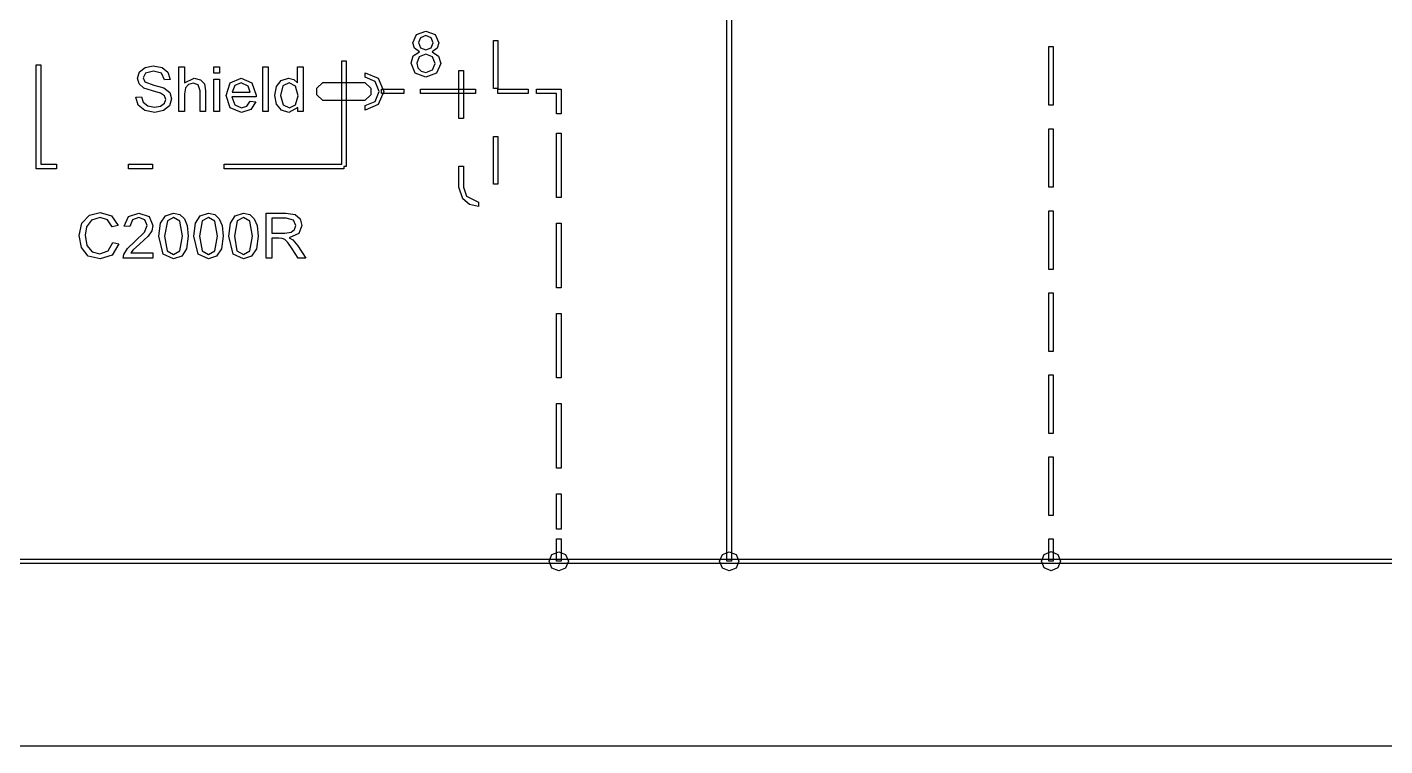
# Model space of a CAD drawing. Extents: x 18 to 210, y 9 to 277.
# Drawn here: x 71.8 to 125.2, y 136.4 to 164.7 of the extents above; entities that cross this region are included whole.
import ezdxf

# ---------------------------------------------------------------- set-up
doc = ezdxf.new("R2010")
doc.units = 0

msp = doc.modelspace()

# ---------------------------------------------------------------- linework, layer by layer
at = {"layer": '1'}
msp.add_line((17.991627, 136.425939), (191.833077, 136.425939), dxfattribs=at)
at = {"layer": 'Layer 1'}
for p, q in [((99.319199, 143.681719), (99.319199, 190.428806)), ((99.495587, 190.605194), (99.495587, 143.681719)), ((86.980366, 164.070396), (87.119033, 164.394748)), ((87.119033, 164.394748), (87.488008, 164.526177)), ((87.490419, 164.347723), (87.284228, 164.268142)), ((87.488008, 164.526177), (87.860599, 164.391131)), ((87.695405, 164.265731), (87.490419, 164.347723)), ((87.860599, 164.391131), (88.001677, 164.064367)), ((87.045479, 163.850946), (86.980366, 164.070396)), ((87.245642, 163.709871), (87.045479, 163.850946)), ((87.284228, 164.268142), (87.202233, 164.077631)), ((87.202233, 164.077631), (87.283022, 163.87265)), ((87.202233, 164.077631), (87.202233, 164.077631)), ((87.283022, 163.87265), (87.492831, 163.793069)), ((87.492831, 163.793069), (87.697816, 163.871444)), ((87.778605, 164.065573), (87.695405, 164.265731)), ((87.697816, 163.871444), (87.778605, 164.065573)), ((87.936564, 163.84974), (87.741225, 163.709871)), ((88.001677, 164.064367), (87.936564, 163.84974)), ((90.140321, 162.269356), (90.140321, 164.151063)), ((90.140321, 164.151063), (90.31671, 164.151063)), ((90.31671, 164.151063), (90.31671, 162.269356)), ((111.960806, 161.612346), (111.960806, 163.916421)), ((111.960806, 163.916421), (112.137194, 163.916421)), ((112.137194, 163.916421), (112.137194, 161.612346)), ((84.182016, 159.289295), (84.182016, 163.356565)), ((84.182016, 163.356565), (84.358405, 163.356565)), ((84.358405, 163.356565), (84.358405, 159.2011)), ((86.909224, 163.26253), (86.996042, 163.550709)), ((87.069596, 162.875477), (86.909224, 163.26253)), ((86.996042, 163.550709), (87.245642, 163.709871)), ((87.232378, 163.514536), (87.132297, 163.261324)), ((87.132297, 163.261324), (87.175706, 163.081664)), ((87.132297, 163.261324), (87.132297, 163.261324)), ((87.486802, 163.615821), (87.232378, 163.514536)), ((87.245642, 163.709871), (87.245642, 163.709871)), ((87.747254, 163.51333), (87.486802, 163.615821)), ((87.741225, 163.709871), (87.988414, 163.538651)), ((87.852158, 163.254089), (87.747254, 163.51333)), ((87.750872, 162.999672), (87.852158, 163.254089)), ((88.074025, 163.256501), (87.913654, 162.875477)), ((87.988414, 163.538651), (88.074025, 163.256501)), ((72.182086, 159.112906), (72.182086, 163.193957)), ((72.182086, 163.193957), (72.358475, 163.193957)), ((72.358475, 163.193957), (72.358475, 159.289295)), ((76.159113, 162.670813), (76.235079, 162.920408)), ((76.235079, 162.920408), (76.456945, 163.097656)), ((76.481061, 162.873384), (76.384597, 162.686489)), ((76.384597, 162.686489), (76.453328, 162.529739)), ((76.456945, 163.097656), (76.781305, 163.157945)), ((76.790951, 162.951759), (76.481061, 162.873384)), ((76.781305, 163.157945), (77.127369, 163.094039)), ((77.09843, 162.866149), (76.790951, 162.951759)), ((77.221421, 162.612937), (77.09843, 162.866149)), ((77.127369, 163.094039), (77.358882, 162.90835)), ((77.358882, 162.90835), (77.445699, 162.629817)), ((77.790577, 161.36014), (77.790577, 163.1278)), ((77.790577, 163.1278), (78.007621, 163.1278)), ((78.007621, 163.1278), (78.007621, 162.493565)), ((79.16481, 162.878206), (79.16481, 163.1278)), ((79.16481, 163.1278), (79.381853, 163.1278)), ((79.381853, 162.878206), (79.16481, 162.878206)), ((79.381853, 163.1278), (79.381853, 162.878206)), ((81.08003, 161.36014), (81.08003, 163.1278)), ((81.08003, 163.1278), (81.297076, 163.1278)), ((81.297076, 163.1278), (81.297076, 161.36014)), ((82.449404, 162.493565), (82.449404, 163.1278)), ((82.449404, 163.1278), (82.665244, 163.1278)), ((82.665244, 163.1278), (82.665244, 161.36014)), ((85.1059, 162.711806), (85.1059, 162.888194)), ((85.1059, 162.888194), (85.62012, 162.673437)), ((85.495935, 162.54972), (85.1059, 162.711806)), ((87.491625, 162.721139), (87.069596, 162.875477)), ((87.175706, 163.081664), (87.307138, 162.946618)), ((87.307138, 162.946618), (87.494037, 162.899593)), ((87.913654, 162.875477), (87.491625, 162.721139)), ((87.494037, 162.899593), (87.750872, 162.999672)), ((88.78709, 161.094564), (88.78709, 162.976271)), ((88.78709, 162.976271), (88.963479, 162.976271)), ((88.963479, 162.976271), (88.963479, 161.094564)), ((76.220609, 162.450158), (76.159113, 162.670813)), ((76.409919, 162.286173), (76.220609, 162.450158)), ((76.75116, 162.175242), (76.409919, 162.286173)), ((76.453328, 162.529739), (76.805421, 162.403133)), ((77.065873, 162.089632), (76.75116, 162.175242)), ((76.805421, 162.403133), (77.197305, 162.290997)), ((77.197305, 162.290997), (77.425201, 162.110131)), ((77.445699, 162.629817), (77.221421, 162.612937)), ((78.007621, 162.493565), (78.391065, 162.669607)), ((78.043794, 162.297024), (78.007621, 162.060693)), ((78.164374, 162.432071), (78.043794, 162.297024)), ((78.346449, 162.482713), (78.164374, 162.432071)), ((78.545408, 162.407955), (78.346449, 162.482713)), ((78.391065, 162.669607), (78.638252, 162.612936)), ((78.616549, 162.171624), (78.545408, 162.407955)), ((78.616549, 161.36014), (78.616549, 162.171624)), ((78.638252, 162.612936), (78.787773, 162.458598)), ((78.787773, 162.458598), (78.833592, 162.171624)), ((78.833592, 162.171624), (78.833592, 161.36014)), ((79.16481, 161.36014), (79.16481, 162.640669)), ((79.16481, 162.640669), (79.381853, 162.640669)), ((79.381853, 162.640669), (79.381853, 161.36014)), ((79.639479, 161.989554), (79.80588, 162.491155)), ((79.80588, 162.491155), (80.237556, 162.669609)), ((79.987956, 162.391074), (79.875815, 162.123393)), ((80.239965, 162.491154), (79.987956, 162.391074)), ((80.237556, 162.669609), (80.657173, 162.494772)), ((80.508859, 162.365753), (80.239965, 162.491154)), ((80.590855, 162.123393), (80.508859, 162.365753)), ((80.657173, 162.494772), (80.819955, 162.002818)), ((81.554702, 161.999199), (81.618611, 162.346461)), ((81.618611, 162.346461), (81.810331, 162.586409)), ((81.87424, 162.371782), (81.777777, 161.999199)), ((81.810331, 162.586409), (82.096105, 162.669607)), ((82.116605, 162.489948), (81.87424, 162.371782)), ((82.096105, 162.669607), (82.3023, 162.620171)), ((82.366205, 162.366959), (82.116605, 162.489948)), ((82.3023, 162.620171), (82.449404, 162.493565)), ((82.467491, 161.981112), (82.366205, 162.366959)), ((83.212734, 162.283987), (83.4371, 162.508)), ((83.212734, 162.026459), (83.212734, 162.283987)), ((83.4371, 162.508), (85.097974, 162.508)), ((85.097974, 162.508), (85.321988, 162.283987)), ((85.321988, 162.283987), (85.321988, 162.026459)), ((85.657114, 162.156458), (85.495935, 162.54972)), ((85.495935, 161.762851), (85.657114, 162.156458)), ((85.62012, 162.673437), (85.833503, 162.156458)), ((85.833503, 162.156458), (85.62012, 161.639134)), ((85.7454, 162.066806), (85.7454, 162.243194)), ((85.7454, 162.243194), (86.627342, 162.243194)), ((86.627342, 162.243194), (86.627342, 162.066806)), ((87.2776, 162.067806), (87.2776, 162.244194)), ((87.2776, 162.244194), (89.445249, 162.244194)), ((89.445249, 162.244194), (89.445249, 162.067806)), ((90.31671, 162.269356), (90.140321, 162.269356)), ((90.312722, 162.067806), (90.312722, 162.244194)), ((90.312722, 162.244194), (91.504723, 162.244194)), ((91.504723, 162.244194), (91.504723, 162.067806)), ((91.8303, 162.067806), (91.8303, 162.244194)), ((91.8303, 162.244194), (92.800437, 162.244194)), ((92.800437, 162.244194), (92.800437, 161.274057)), ((76.091588, 161.928058), (76.31225, 161.947351)), ((76.188052, 161.609737), (76.091588, 161.92806)), ((76.091588, 161.92806), (76.091588, 161.928058)), ((76.31225, 161.947351), (76.384597, 161.729107)), ((76.384597, 161.729107), (76.563055, 161.591649)), ((77.225039, 161.98473), (77.065873, 162.089632)), ((77.070696, 161.579591), (77.222627, 161.688111)), ((77.222627, 161.688111), (77.273271, 161.840038)), ((77.273271, 161.840038), (77.225039, 161.98473)), ((77.498755, 161.859331), (77.417966, 161.592855)), ((77.425201, 162.110131), (77.498755, 161.859331)), ((78.007621, 162.060693), (78.007621, 161.36014)), ((79.803467, 161.503629), (79.639479, 161.989554)), ((80.818897, 161.944941), (79.863905, 161.944941)), ((79.863905, 161.944941), (79.983281, 161.621794)), ((79.875815, 162.123393), (80.590855, 162.123393)), ((79.875815, 162.123393), (79.875815, 162.123393)), ((79.983281, 161.621794), (80.250968, 161.509657)), ((80.454747, 161.572357), (80.58859, 161.772515)), ((80.58859, 161.772515), (80.588442, 161.772514)), ((80.588442, 161.772514), (80.81272, 161.744783)), ((80.81272, 161.744783), (80.616177, 161.439723)), ((80.819955, 162.002818), (80.818897, 161.944941)), ((81.62464, 161.650731), (81.554702, 161.999199)), ((81.823595, 161.415606), (81.62464, 161.650731)), ((81.777777, 161.999199), (81.881475, 161.631439)), ((81.777777, 161.999199), (81.777777, 161.999199)), ((81.881475, 161.631439), (82.126253, 161.509656)), ((82.126253, 161.509656), (82.367412, 161.62541)), ((82.367412, 161.62541), (82.467491, 161.981112)), ((83.4371, 161.802446), (83.212734, 162.026459)), ((85.097974, 161.802446), (83.4371, 161.802446)), ((85.321988, 162.026459), (85.097974, 161.802446)), ((85.1059, 161.60042), (85.495935, 161.762851)), ((85.62012, 161.639134), (85.1059, 161.424032)), ((86.627342, 162.066806), (85.7454, 162.066806)), ((89.445249, 162.067806), (87.2776, 162.067806)), ((91.504723, 162.067806), (90.312722, 162.067806)), ((92.624048, 162.067806), (91.8303, 162.067806)), ((92.624048, 161.274057), (92.624048, 162.067806)), ((76.442476, 161.399932), (76.188052, 161.609737)), ((76.845212, 161.329998), (76.442476, 161.399932)), ((76.563055, 161.591649), (76.83436, 161.539801)), ((76.83436, 161.539801), (77.070696, 161.579591)), ((77.185247, 161.398727), (76.845212, 161.329998)), ((77.417966, 161.592855), (77.185247, 161.398727)), ((78.007621, 161.36014), (77.790577, 161.36014)), ((78.833592, 161.36014), (78.616549, 161.36014)), ((79.381853, 161.36014), (79.16481, 161.36014)), ((80.249614, 161.331204), (79.803467, 161.503629)), ((80.616177, 161.439723), (80.249614, 161.331204)), ((80.250968, 161.509657), (80.454747, 161.572357)), ((81.297076, 161.36014), (81.08003, 161.36014)), ((82.105753, 161.331202), (81.823595, 161.415606)), ((82.463875, 161.521714), (82.105753, 161.331202)), ((82.463875, 161.36014), (82.463875, 161.521714)), ((82.665244, 161.36014), (82.463875, 161.36014)), ((85.1059, 161.424032), (85.1059, 161.60042)), ((85.1059, 161.424032), (85.1059, 161.424032)), ((88.963479, 161.094564), (88.78709, 161.094564)), ((92.800437, 161.274057), (92.624048, 161.274057)), ((112.137194, 161.612346), (111.960806, 161.612346)), ((111.960806, 158.386366), (111.960806, 160.690441)), ((111.960806, 160.690441), (112.137194, 160.690441)), ((112.137194, 160.690441), (112.137194, 158.386366)), ((90.140321, 158.506614), (90.140321, 160.388321)), ((90.140321, 160.388321), (90.31671, 160.388321)), ((90.31671, 160.388321), (90.31671, 158.506614)), ((92.623906, 157.98186), (92.623906, 160.514)), ((92.623906, 160.514), (92.800294, 160.514)), ((92.800294, 160.514), (92.800294, 157.98186)), ((72.981347, 159.112906), (72.182086, 159.112906)), ((72.358475, 159.289295), (72.981347, 159.289295)), ((72.981347, 159.289295), (72.981347, 159.112906)), ((75.803563, 159.112906), (75.803563, 159.289295)), ((75.803563, 159.289295), (76.744071, 159.289295)), ((76.744071, 159.112906), (75.803563, 159.112906)), ((76.744071, 159.289295), (76.744071, 159.112906)), ((79.566287, 159.112906), (79.566287, 159.289295)), ((79.566287, 159.289295), (84.182016, 159.289295)), ((84.270211, 159.112906), (79.566287, 159.112906)), ((84.358405, 159.2011), (84.270211, 159.2011)), ((84.270211, 159.2011), (84.270211, 159.112906)), ((88.78709, 158.393615), (88.78709, 159.212857)), ((88.78709, 159.212857), (88.963479, 159.212857)), ((88.963479, 159.212857), (88.963479, 158.392926)), ((90.31671, 158.506614), (90.140321, 158.506614)), ((88.940052, 157.936108), (88.78709, 158.393615)), ((89.209683, 157.709853), (88.940052, 157.936108)), ((88.963479, 158.392926), (89.080612, 158.042216)), ((89.080612, 158.042216), (89.0813, 158.042216)), ((89.0813, 158.042216), (89.0813, 158.041527)), ((89.0813, 158.041527), (89.551211, 157.805194)), ((92.800294, 157.98186), (92.623906, 157.98186)), ((112.137194, 158.386366), (111.960806, 158.386366)), ((74.268981, 157.289477), (74.698245, 157.39679)), ((74.698245, 157.39679), (75.144391, 157.261744)), ((75.811987, 157.242451), (76.213518, 157.37388)), ((76.213518, 157.37388), (76.616254, 157.232805)), ((77.254952, 157.270184), (77.575695, 157.37388)), ((77.575695, 157.37388), (77.825295, 157.316003)), ((78.627979, 157.270184), (78.94872, 157.37388)), ((78.94872, 157.37388), (79.198321, 157.316003)), ((80.001008, 157.270184), (80.32175, 157.37388)), ((80.32175, 157.37388), (80.57135, 157.316003)), ((81.210046, 155.598986), (81.210046, 157.366646)), ((81.210046, 157.366646), (81.993814, 157.366646)), ((81.993814, 157.366646), (82.353142, 157.318415)), ((89.552589, 157.628806), (89.209683, 157.709853)), ((89.551211, 157.805194), (89.552589, 157.628806)), ((111.960806, 155.159697), (111.960806, 157.463771)), ((111.960806, 157.463771), (112.137194, 157.463771)), ((112.137194, 157.463771), (112.137194, 155.159697)), ((73.863833, 156.496079), (73.968738, 156.977182)), ((73.968738, 156.977182), (74.268981, 157.289477)), ((74.160459, 156.836107), (74.104993, 156.497285)), ((74.352181, 157.098965), (74.160459, 156.836107)), ((74.693422, 157.196632), (74.352181, 157.098965)), ((74.987637, 157.108611), (74.693422, 157.196632)), ((75.166095, 156.827666), (74.987637, 157.108611)), ((75.144391, 157.261744), (75.396402, 156.881926)), ((75.396402, 156.881926), (75.166095, 156.827666)), ((75.639558, 156.862634), (75.811987, 157.242451)), ((75.862631, 156.839724), (75.639558, 156.862634)), ((75.957889, 157.10017), (75.862631, 156.839724)), ((76.208695, 157.194221), (75.957889, 157.10017)), ((76.448649, 157.104994), (76.208695, 157.194221)), ((76.440208, 156.626303), (76.541496, 156.887955)), ((76.541496, 156.887955), (76.448649, 157.104994)), ((76.616254, 157.232805), (76.764568, 156.883132)), ((76.764568, 156.883132), (76.721159, 156.674534)), ((76.999323, 156.470758), (77.063231, 156.97477)), ((77.063231, 156.97477), (77.254952, 157.270184)), ((77.334535, 157.067615), (77.222396, 156.470758)), ((77.573283, 157.194221), (77.334535, 157.067615)), ((77.826501, 157.050734), (77.573283, 157.194221)), ((77.825295, 157.316003), (78.002547, 157.150813)), ((77.928993, 156.470758), (77.826501, 157.050734)), ((78.002547, 157.150813), (78.112275, 156.887955)), ((78.112275, 156.887955), (78.152065, 156.470758)), ((78.37235, 156.470758), (78.436255, 156.97477)), ((78.436255, 156.97477), (78.627979, 157.270184)), ((78.707562, 157.067615), (78.595421, 156.470758)), ((78.946311, 157.194221), (78.707562, 157.067615)), ((79.199527, 157.050734), (78.946311, 157.194221)), ((79.198321, 157.316003), (79.375573, 157.150813)), ((79.302019, 156.470758), (79.199527, 157.050734)), ((79.375573, 157.150813), (79.485301, 156.887955)), ((79.485301, 156.887955), (79.525091, 156.470758)), ((79.745379, 156.470758), (79.809285, 156.97477)), ((79.809285, 156.97477), (80.001008, 157.270184)), ((80.080591, 157.067615), (79.96845, 156.470758)), ((80.31934, 157.194221), (80.080591, 157.067615)), ((80.572556, 157.050734), (80.31934, 157.194221)), ((80.57135, 157.316003), (80.748603, 157.150813)), ((80.675049, 156.470758), (80.572556, 157.050734)), ((80.748603, 157.150813), (80.85833, 156.887955)), ((80.85833, 156.887955), (80.89812, 156.470758)), ((82.003462, 157.171312), (81.443972, 157.171312)), ((81.443972, 157.171312), (81.443972, 156.586512)), ((82.290439, 157.090526), (82.003462, 157.171312)), ((82.38208, 156.884339), (82.290439, 157.090526)), ((82.335055, 156.725177), (82.38208, 156.884339)), ((82.353142, 157.318415), (82.549688, 157.150813)), ((82.623242, 156.884338), (82.501456, 156.56722)), ((82.549688, 157.150813), (82.623242, 156.884338)), ((92.623906, 154.437554), (92.623906, 156.969005)), ((92.623906, 156.969005), (92.800294, 156.969005)), ((92.800294, 156.969005), (92.800294, 154.437554)), ((73.95668, 156.022211), (73.863833, 156.496079)), ((74.104993, 156.497285), (74.170106, 156.102998)), ((76.050736, 156.252514), (76.440208, 156.626303)), ((76.576463, 156.458701), (76.242457, 156.147612)), ((76.721159, 156.674534), (76.576463, 156.458701)), ((77.174164, 155.752119), (76.999323, 156.470758)), ((76.999323, 156.470758), (76.999323, 156.470758)), ((77.222396, 156.470758), (77.323683, 155.890783)), ((77.222396, 156.470758), (77.222396, 156.470758)), ((77.826501, 155.891988), (77.928993, 156.470758)), ((78.152065, 156.470758), (78.08816, 155.967952)), ((78.54719, 155.752119), (78.37235, 156.470758)), ((78.37235, 156.470758), (78.37235, 156.470758)), ((78.595421, 156.470758), (78.696711, 155.890783)), ((78.595421, 156.470758), (78.595421, 156.470758)), ((79.199527, 155.891988), (79.302019, 156.470758)), ((79.525091, 156.470758), (79.461185, 155.967952)), ((79.920219, 155.752119), (79.745379, 156.470758)), ((79.745379, 156.470758), (79.745379, 156.470758)), ((79.96845, 156.470758), (80.06974, 155.890783)), ((79.96845, 156.470758), (79.96845, 156.470758)), ((80.572556, 155.891988), (80.675049, 156.470758)), ((80.89812, 156.470758), (80.834215, 155.967952)), ((81.443972, 156.586512), (81.946789, 156.586512)), ((81.715275, 156.383944), (81.443972, 156.383944)), ((81.443972, 156.383944), (81.443972, 155.598987)), ((81.845499, 156.375503), (81.715275, 156.383944)), ((81.951611, 156.328477), (81.845499, 156.375503)), ((81.946789, 156.586512), (82.197595, 156.619069)), ((82.070984, 156.210312), (81.951611, 156.328477)), ((82.501456, 156.56722), (82.125248, 156.403235)), ((82.125248, 156.403235), (82.266323, 156.315214)), ((82.197595, 156.619069), (82.335055, 156.725177)), ((82.266323, 156.315214), (82.460457, 156.080088)), ((74.22919, 155.684596), (73.95668, 156.022211)), ((74.170106, 156.102998), (74.375092, 155.852198)), ((74.375092, 155.852198), (74.675335, 155.769)), ((74.675335, 155.769), (75.008136, 155.882342)), ((75.008136, 155.882342), (75.192623, 156.218752)), ((75.426548, 156.159669), (75.161272, 155.719563)), ((75.192623, 156.218752), (75.426548, 156.159669)), ((75.192623, 156.218752), (75.192623, 156.218752)), ((75.623883, 155.749707), (75.766167, 155.984833)), ((75.766167, 155.984833), (76.050736, 156.252514)), ((75.991651, 155.924544), (75.90001, 155.807584)), ((75.90001, 155.807584), (76.766979, 155.807584)), ((76.242457, 156.147612), (75.991651, 155.924544)), ((76.766979, 155.807584), (76.766979, 155.598986)), ((77.575695, 155.568842), (77.174164, 155.752119)), ((77.323683, 155.890783), (77.575695, 155.747296)), ((77.575695, 155.747296), (77.826501, 155.891988)), ((78.08816, 155.967952), (77.896437, 155.672538)), ((78.94872, 155.568842), (78.54719, 155.752119)), ((78.696711, 155.890783), (78.94872, 155.747296)), ((78.94872, 155.747296), (79.199527, 155.891988)), ((79.461185, 155.967952), (79.269462, 155.672538)), ((80.32175, 155.568842), (79.920219, 155.752119)), ((80.06974, 155.890783), (80.32175, 155.747296)), ((80.32175, 155.747296), (80.572556, 155.891988)), ((80.834215, 155.967952), (80.642491, 155.672538)), ((82.239798, 155.966746), (82.070984, 156.210312)), ((82.473721, 155.598986), (82.239798, 155.966746)), ((82.460457, 156.080088), (82.767937, 155.598986)), ((74.694628, 155.568842), (74.22919, 155.684596)), ((75.161272, 155.719563), (74.694628, 155.568842)), ((75.598561, 155.598986), (75.623883, 155.749707)), ((76.766979, 155.598986), (75.598561, 155.598986)), ((77.896437, 155.672538), (77.575695, 155.568842)), ((79.269462, 155.672538), (78.94872, 155.568842)), ((80.642491, 155.672538), (80.32175, 155.568842)), ((81.443972, 155.598987), (81.210046, 155.598986)), ((82.767937, 155.598986), (82.473721, 155.598986)), ((112.137194, 155.159697), (111.960806, 155.159697)), ((92.800294, 154.437554), (92.623906, 154.437554)), ((111.960806, 151.933717), (111.960806, 154.237792)), ((111.960806, 154.237792), (112.137194, 154.237792)), ((112.137194, 154.237792), (112.137194, 151.933717)), ((92.623906, 150.892559), (92.623906, 153.424698)), ((92.623906, 153.424698), (92.800294, 153.424698)), ((92.800294, 153.424698), (92.800294, 150.892559)), ((112.137194, 151.933717), (111.960806, 151.933717)), ((111.960806, 148.707045), (111.960806, 151.011812)), ((111.960806, 151.011812), (112.137194, 151.011812)), ((112.137194, 151.011812), (112.137194, 148.707045)), ((92.800294, 150.892559), (92.623906, 150.892559)), ((92.623906, 147.347563), (92.623906, 149.879703)), ((92.623906, 149.879703), (92.800294, 149.879703)), ((92.800294, 149.879703), (92.800294, 147.347563)), ((112.137194, 148.707045), (111.960806, 148.707045)), ((111.960806, 145.481066), (111.960806, 147.78514)), ((111.960806, 147.78514), (112.137194, 147.78514)), ((112.137194, 147.78514), (112.137194, 145.481066)), ((92.800294, 147.347563), (92.623906, 147.347563)), ((92.623906, 144.942892), (92.623906, 146.335396)), ((92.623906, 146.335396), (92.800294, 146.335396)), ((92.800294, 146.335396), (92.800294, 144.942892)), ((112.137194, 145.481066), (111.960806, 145.481066)), ((92.800294, 144.942892), (92.623906, 144.942892)), ((92.623906, 143.681057), (92.623906, 144.563)), ((92.623906, 144.563), (92.800294, 144.563)), ((92.800294, 144.563), (92.800294, 143.681057)), ((111.960806, 143.681057), (111.960806, 144.563)), ((111.960806, 144.563), (112.137194, 144.563)), ((112.137194, 144.563), (112.137194, 143.681057)), ((92.444227, 143.94889), (92.712118, 144.059882)), ((92.712118, 144.059882), (92.980008, 143.94889)), ((99.139527, 143.94889), (99.407418, 144.059882)), ((99.407418, 144.059882), (99.675308, 143.94889)), ((111.781051, 143.95489), (112.049118, 144.065882)), ((112.049118, 144.065882), (112.316875, 143.95489)), ((26.1715, 143.769194), (185.570203, 143.769194)), ((185.570203, 143.592806), (26.1715, 143.592806)), ((92.333235, 143.681), (92.444227, 143.94889)), ((92.444227, 143.41311), (92.333235, 143.681)), ((92.800294, 143.681057), (92.623906, 143.681057)), ((92.980008, 143.94889), (93.091, 143.681)), ((93.091, 143.681), (92.980008, 143.41311)), ((99.028535, 143.681), (99.139527, 143.94889)), ((99.139527, 143.41311), (99.028535, 143.681)), ((99.495587, 143.681719), (99.319199, 143.681719)), ((99.675308, 143.94889), (99.7863, 143.681)), ((99.7863, 143.681), (99.675308, 143.41311)), ((111.669882, 143.687), (111.781051, 143.95489)), ((111.781051, 143.41911), (111.669882, 143.687)), ((112.137194, 143.681057), (111.960806, 143.681057)), ((112.316875, 143.95489), (112.428, 143.687)), ((112.428, 143.687), (112.316875, 143.41911)), ((92.712118, 143.302118), (92.444227, 143.41311)), ((92.980008, 143.41311), (92.712118, 143.302118)), ((99.407418, 143.302118), (99.139527, 143.41311)), ((99.675308, 143.41311), (99.407418, 143.302118)), ((112.049118, 143.308118), (111.781051, 143.41911)), ((112.316875, 143.41911), (112.049118, 143.308118))]:
    msp.add_line(p, q, dxfattribs=at)

doc.saveas('drawing.dxf')
